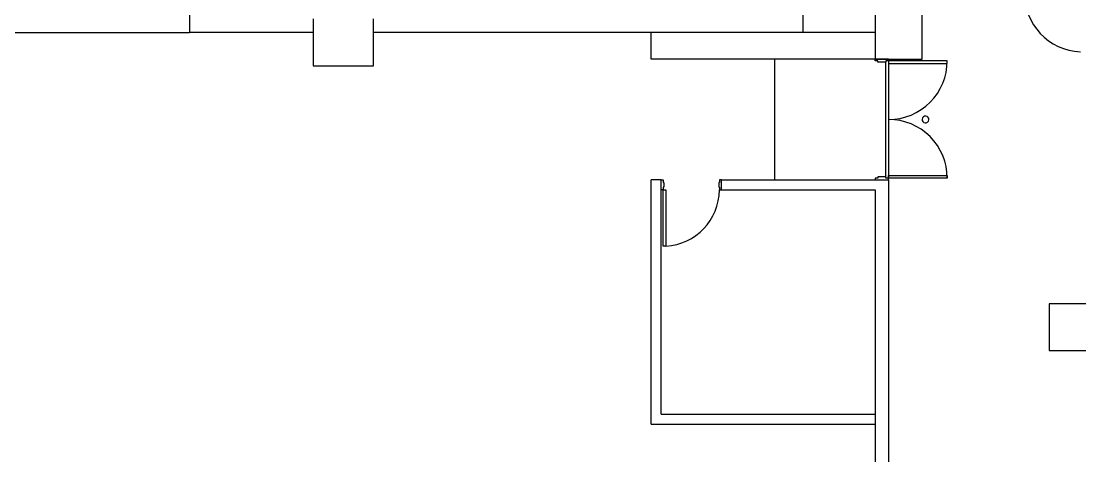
# Model space of a CAD drawing. Header units: millimetres. Extents: x -7718 to 421089, y 87466 to 341395.
# Drawn here: x 118739 to 134560, y 164639 to 171126 of the extents above; entities that cross this region are included whole.
import ezdxf

# ---------------------------------------------------------------- set-up
doc = ezdxf.new("R2010")
doc.units = ezdxf.units.MM
doc.header["$LTSCALE"] = 200
doc.header["$MEASUREMENT"] = 0
doc.layers.add('e-plan', color=9, linetype='CONTINUOUS')

msp = doc.modelspace()

# ---------------------------------------------------------------- linework, layer by layer
at = {"layer": 'e-plan'}
for p, q in [((121253, 180989), (121253, 170959)), ((130423, 170959), (130423, 174654)), ((131503, 171259), (131503, 170559)), ((132203, 170559), (132203, 171259)), ((123103, 171159), (123103, 170459)), ((124003, 170459), (124003, 171159)), ((116003, 170959), (121253, 170959)), ((123103, 170959), (121253, 170959)), ((130423, 170959), (124003, 170959)), ((128153, 170559), (128153, 170959)), ((131503, 170959), (130423, 170959)), ((131503, 170559), (128153, 170559)), ((130003, 168759), (130003, 170559)), ((131703, 170559), (131503, 170559)), ((131503, 170559), (132203, 170559)), ((131503, 170534), (131503, 170559)), ((131503, 170559), (131703, 170559)), ((131703, 170559), (131703, 170534)), ((123103, 170459), (124003, 170459)), ((131543, 170534), (131503, 170534)), ((131543, 170514), (131543, 170534)), ((131663, 170514), (131543, 170514)), ((131703, 170534), (131663, 170534)), ((131663, 170534), (131663, 170514)), ((131663, 168804), (131663, 170514)), ((131703, 170534), (131703, 168784)), ((132578, 170534), (131703, 170534)), ((131703, 170534), (131703, 170494)), ((131703, 170494), (132578, 170494)), ((132578, 170494), (132578, 170534)), ((131703, 168784), (131703, 168824)), ((131703, 168824), (132578, 168824)), ((132578, 168824), (132578, 168784)), ((128153, 165109), (128153, 168759)), ((128303, 168759), (128153, 168759)), ((128303, 165259), (128303, 168759)), ((128303, 168759), (128333, 168759)), ((128303, 168609), (128303, 168759)), ((128333, 168759), (128333, 168719)), ((128333, 168719), (128343, 168719)), ((128343, 168719), (128343, 168649)), ((129173, 168719), (129163, 168719)), ((129163, 168719), (129163, 168649)), ((129203, 168759), (129173, 168759)), ((129173, 168759), (129173, 168719)), ((129203, 168759), (131703, 168759)), ((129203, 168609), (129203, 168759)), ((131543, 168784), (131503, 168784)), ((131503, 168784), (131503, 168759)), ((131503, 168759), (131703, 168759)), ((131543, 168804), (131543, 168784)), ((131663, 168804), (131543, 168804)), ((131663, 168784), (131663, 168804)), ((131703, 168784), (131663, 168784)), ((131703, 168759), (131703, 168784)), ((132578, 168784), (131703, 168784)), ((131703, 168759), (131703, 160659)), ((128333, 168609), (128303, 168609)), ((128343, 168649), (128333, 168649)), ((128333, 168649), (128333, 168609)), ((128333, 167770), (128333, 168609)), ((128333, 168609), (128373, 168609)), ((128373, 168609), (128373, 167770)), ((129163, 168649), (129173, 168649)), ((129173, 168649), (129173, 168609)), ((129173, 168609), (129203, 168609)), ((129203, 168609), (131503, 168609)), ((131503, 168609), (131503, 160659)), ((128373, 167770), (128333, 167770)), ((134803, 166909), (134103, 166909)), ((134103, 166909), (134103, 166209)), ((134103, 166209), (134803, 166209)), ((128303, 165259), (131503, 165259)), ((128153, 165109), (131503, 165109))]:
    msp.add_line(p, q, dxfattribs=at)
for centre, radius, start, end in [((134603, 171539), 870, 89.9957, 267.6983), ((131703, 170534), 875, 269.9999, 0.0001), ((131703, 168784), 875, 360, 90.0002), ((132253, 169659), 50, 60, 240), ((132253, 169659), 50, 240, 60), ((128333, 168609), 840, 272.7294, 360)]:
    msp.add_arc(centre, radius, start, end, dxfattribs=at)

doc.saveas('drawing.dxf')
